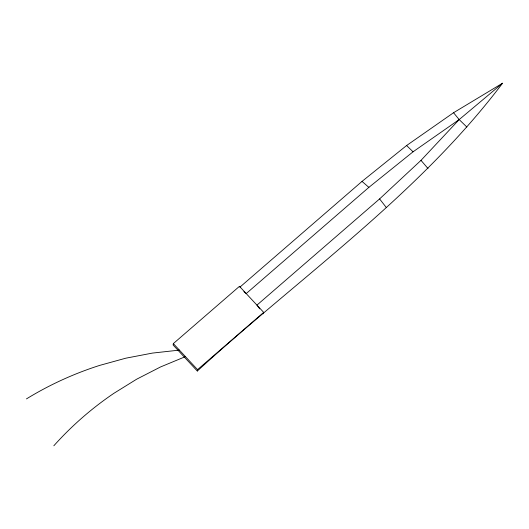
<?xml version="1.0" encoding="UTF-8"?>
<svg xmlns="http://www.w3.org/2000/svg" width="529" height="529" viewBox="0 0 529 529"><rect width="100%" height="100%" fill="white"/><g stroke="black" fill="none" stroke-linecap="round" stroke-linejoin="round"><path stroke-width="0.79" d="M263.442 313.77L263.68 312.375L239.472 286.321L173.34 343.592L173.102 344.987L197.31 371.034C300.241 276.707 417.679 195.651 502.55 83.218L453.551 112.723L406.609 145.515L362.028 181.394L239.855 287.181M197.31 371.034L197.548 369.639L263.68 312.375M259.732 308.83L256.942 305.121L379.604 198.911L421.005 160.353L459.172 119.587L502.55 83.218M466.862 127.046L459.172 119.587L413.056 151.803L368.872 187.365L246.21 293.575L243.889 291.624M185.441 356.619L160.558 366.947L136.647 379.207L113.874 393.325A334.354 322.505 9.7 0 0 53.826 445.782M179.391 350.105L152.405 353.094L125.783 358.199L99.71 365.387A334.354 322.505 9.7 0 0 26.45 398.899M362.028 181.394L368.872 187.365M406.609 145.515L413.056 151.803M173.34 343.592L197.548 369.639M421.005 160.353L428.007 168.539M453.551 112.723L459.172 119.587M379.604 198.911L386.236 207.441"/></g></svg>
